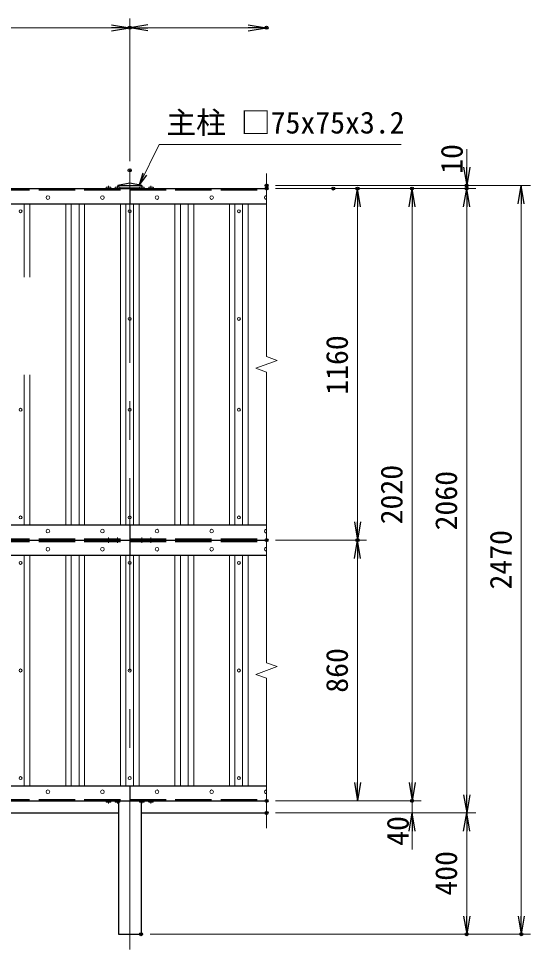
# Model space of a CAD drawing. Units: millimetres, scale not verified. Extents: x -6300 to 6300, y -4455 to 4455.
# Drawn here: x -2444 to -756, y -384 to 2687 of the extents above; entities that cross this region are included whole.
import ezdxf
from ezdxf.enums import TextEntityAlignment as Align

# ---------------------------------------------------------------- set-up
doc = ezdxf.new("R2010")
doc.units = ezdxf.units.MM
doc.header["$LTSCALE"] = 20
doc.header["$PDMODE"] = 32
doc.header["$PDSIZE"] = 10
doc.linetypes.add('DASHED', pattern=[7.5, 6, -1.5])
doc.linetypes.add('USER1', pattern=[50.8, 31.75, -6.35, 6.35, -6.35])
for name, color, linetype, lineweight in [('0-0_D-STR4', 7, 'Continuous', 25), ('0-1_D-STR1', 1, 'Continuous', 25), ('0-2_D-BMK', 2, 'USER1', 13), ('0-3_D-STR3', 3, 'Continuous', 13), ('0-4_D-STR2', 7, 'Continuous', 13), ('0-5_0', 7, 'Continuous', 25), ('0-6_D-STR-DIM', 7, 'Continuous', 13), ('0-8_D-STR-TXT', 7, 'Continuous', 13)]:
    doc.layers.add(name, color=color, linetype=linetype, lineweight=lineweight)
doc.layers.add('0-7_Defpoints', color=8, linetype='Continuous')
doc.styles.add('ＭＳ ゴシック', font='')
doc.styles.get('ＭＳ ゴシック').set_extended_font_data('MS Gothic')

# ---------------------------------------------------------------- blocks, each defined once
blk = doc.blocks.new('_Open')
at = {"layer": '0-5_0'}
blk.add_line((-20, 3.333), (0, 0), dxfattribs=at)
blk.add_lwpolyline([(-20, -3.333), (0, 0), (-20, 0)], dxfattribs=at)

msp = doc.modelspace()

# ---------------------------------------------------------------- linework, layer by layer
at = {"layer": '0-0_D-STR4'}
for p, q in [((-3839.96, 66.36), (-2114.96, 66.36)), ((-2039.96, 66.36), (-1626.46, 66.36))]:
    msp.add_line(p, q, dxfattribs=at)
at = {"layer": '0-1_D-STR1'}
for p, q in [((-4077.46, 2126.36), (-1626.46, 2126.36)), ((-2116.96, 2136.36), (-2037.96, 2136.36)), ((-2109.6, 2128.36), (-2045.33, 2128.36)), ((-2077.46, 2126.36), (-2077.46, 2076.36)), ((-2037.96, 2136.36), (-2037.96, 2131.16)), ((-4027.46, 2076.36), (-1626.46, 2076.36)), ((-4027.46, 2076.36), (-1626.46, 2076.36)), ((-4027.46, 1016.36), (-1626.46, 1016.36)), ((-2077.46, 1016.36), (-2077.46, 966.36)), ((-4077.46, 966.36), (-1626.46, 966.36)), ((-4077.46, 966.36), (-1626.46, 966.36)), ((-2077.46, 966.36), (-2077.46, 916.36)), ((-4027.46, 916.36), (-1626.46, 916.36)), ((-4027.46, 916.36), (-1626.46, 916.36)), ((-4027.46, 156.36), (-1626.46, 156.36)), ((-4027.46, 156.36), (-1626.46, 156.36)), ((-2077.46, 156.36), (-2077.46, 106.36)), ((-4077.46, 106.36), (-1626.46, 106.36)), ((-2114.96, 101.56), (-2114.96, -333.64)), ((-2039.96, 101.56), (-2039.96, -333.64)), ((-2114.96, -333.64), (-2039.96, -333.64))]:
    msp.add_line(p, q, dxfattribs=at)
at = {"layer": '0-1_D-STR1', "linetype": 'DASHED'}
for p, q in [((-4027.46, 2122.36), (-1626.46, 2122.36)), ((-4027.46, 970.36), (-1626.46, 970.36)), ((-4027.46, 962.36), (-1626.46, 962.36)), ((-4027.46, 110.36), (-1626.46, 110.36))]:
    msp.add_line(p, q, dxfattribs=at)
at = {"layer": '0-1_D-STR1'}
msp.add_lwpolyline([(-2037.96, 2136.36), (-2077.46, 2144.36), (-2116.96, 2136.36), (-2116.96, 2131.16)], dxfattribs=at)
at = {"layer": '0-2_D-BMK'}
for p, q in [((-2077.46, 2186.36), (-2077.46, -383.64)), ((-2147.46, 2120.49), (-2147.46, 2134.91)), ((-2117.46, 2120.49), (-2117.46, 2134.91)), ((-2037.46, 2120.49), (-2037.46, 2134.91)), ((-2007.46, 2120.49), (-2007.46, 2134.91)), ((-2147.46, 960.49), (-2147.46, 974.91)), ((-2147.46, 972.24), (-2147.46, 957.82)), ((-2117.46, 960.49), (-2117.46, 974.91)), ((-2117.46, 972.24), (-2117.46, 957.82)), ((-2037.46, 960.49), (-2037.46, 974.91)), ((-2037.46, 972.24), (-2037.46, 957.82)), ((-2007.46, 960.49), (-2007.46, 974.91)), ((-2007.46, 972.24), (-2007.46, 957.82)), ((-2147.46, 112.24), (-2147.46, 97.82)), ((-2117.46, 112.24), (-2117.46, 97.82)), ((-2037.46, 112.24), (-2037.46, 97.82)), ((-2007.46, 112.24), (-2007.46, 97.82))]:
    msp.add_line(p, q, dxfattribs=at)
at = {"layer": '0-3_D-STR3'}
for p, q in [((-2139.46, 2126.36), (-2155.46, 2126.36)), ((-2140.96, 2131.16), (-2153.96, 2131.16)), ((-2109.46, 2126.36), (-2125.46, 2126.36)), ((-2110.96, 2131.16), (-2123.96, 2131.16)), ((-2029.46, 2126.36), (-2045.46, 2126.36)), ((-2030.96, 2131.16), (-2043.96, 2131.16)), ((-1999.46, 2126.36), (-2015.46, 2126.36)), ((-2000.96, 2131.16), (-2013.96, 2131.16)), ((-2139.46, 966.36), (-2155.46, 966.36)), ((-2109.46, 966.36), (-2125.46, 966.36)), ((-2029.46, 966.36), (-2045.46, 966.36)), ((-1999.46, 966.36), (-2015.46, 966.36)), ((-2139.46, 106.36), (-2155.46, 106.36)), ((-2140.96, 101.56), (-2153.96, 101.56)), ((-2109.46, 106.36), (-2125.46, 106.36)), ((-2110.96, 101.56), (-2123.96, 101.56)), ((-2029.46, 106.36), (-2045.46, 106.36)), ((-2030.96, 101.56), (-2043.96, 101.56)), ((-1999.46, 106.36), (-2015.46, 106.36)), ((-2000.96, 101.56), (-2013.96, 101.56))]:
    msp.add_line(p, q, dxfattribs=at)
for centre, radius in [((-2347.46, 2096.36), 6), ((-2167.46, 2096.36), 6), ((-1987.46, 2096.36), 6), ((-1807.46, 2096.36), 6), ((-2437.46, 2051.36), 5), ((-2077.46, 2051.36), 5), ((-1717.46, 2051.36), 5), ((-2077.46, 1696.36), 5), ((-1717.46, 1696.36), 5), ((-2437.46, 1396.36), 5), ((-2077.46, 1396.36), 5), ((-1717.46, 1396.36), 5), ((-2437.46, 1041.36), 5), ((-2077.46, 1041.36), 5), ((-1717.46, 1041.36), 5), ((-2347.46, 996.36), 6), ((-2167.46, 996.36), 6), ((-1987.46, 996.36), 6), ((-1807.46, 996.36), 6), ((-2347.46, 936.36), 6), ((-2167.46, 936.36), 6), ((-1987.46, 936.36), 6), ((-1807.46, 936.36), 6), ((-2437.46, 891.36), 5), ((-2077.46, 891.36), 5), ((-1717.46, 891.36), 5), ((-2437.46, 536.36), 5), ((-2077.46, 536.36), 5), ((-1717.46, 536.36), 5), ((-2437.46, 181.36), 5), ((-2077.46, 181.36), 5), ((-1717.46, 181.36), 5), ((-2347.46, 136.36), 6), ((-2167.46, 136.36), 6), ((-1987.46, 136.36), 6), ((-1807.46, 136.36), 6)]:
    msp.add_circle(centre, radius, dxfattribs=at)
for centre in [(-1627.46, 2096.36), (-1627.46, 996.36), (-1627.46, 936.36), (-1627.46, 136.36)]:
    msp.add_arc(centre, 6, 80.41516, 279.58484, dxfattribs=at)
for centre, major_axis, start_param, end_param in [((-2153.96, 2126.36), (0, -4.8), 3.1415927, 4.712389), ((-2140.96, 2126.36), (0, -4.8), 1.5707963, 3.1415927), ((-2123.96, 2126.36), (0, -4.8), 3.1415927, 4.712389), ((-2110.96, 2126.36), (0, -4.8), 1.5707963, 3.1415927), ((-2043.96, 2126.36), (0, -4.8), 3.1415927, 4.712389), ((-2030.96, 2126.36), (0, -4.8), 1.5707963, 3.1415927), ((-2013.96, 2126.36), (0, -4.8), 3.1415927, 4.712389), ((-2000.96, 2126.36), (0, -4.8), 1.5707963, 3.1415927), ((-2153.96, 106.36), (0, 4.8), 1.5707963, 3.1415927), ((-2140.96, 106.36), (0, 4.8), 3.1415927, 4.712389), ((-2123.96, 106.36), (0, 4.8), 1.5707963, 3.1415927), ((-2110.96, 106.36), (0, 4.8), 3.1415927, 4.712389), ((-2043.96, 106.36), (0, 4.8), 1.5707963, 3.1415927), ((-2030.96, 106.36), (0, 4.8), 3.1415927, 4.712389), ((-2013.96, 106.36), (0, 4.8), 1.5707963, 3.1415927), ((-2000.96, 106.36), (0, 4.8), 3.1415927, 4.712389)]:
    msp.add_ellipse(centre, major_axis=major_axis, ratio=0.3125, start_param=start_param, end_param=end_param, dxfattribs=at)
at = {"layer": '0-4_D-STR2'}
for p, q in [((-2425.46, 2076.36), (-2425.46, 1833.86)), ((-2406.46, 2076.36), (-2406.46, 1833.86)), ((-2288.46, 2076.36), (-2288.46, 1016.36)), ((-2270.46, 2076.36), (-2270.46, 1016.36)), ((-2244.46, 2076.36), (-2244.46, 1016.36)), ((-2226.46, 2076.36), (-2226.46, 1016.36)), ((-2108.46, 2076.36), (-2108.46, 1016.36)), ((-2090.46, 2076.36), (-2090.46, 1016.36)), ((-2065.46, 2076.36), (-2065.46, 1016.36)), ((-2046.46, 2076.36), (-2046.46, 1016.36)), ((-1928.46, 2076.36), (-1928.46, 1016.36)), ((-1910.46, 2076.36), (-1910.46, 1016.36)), ((-1884.46, 2076.36), (-1884.46, 1016.36)), ((-1866.46, 2076.36), (-1866.46, 1016.36)), ((-1748.46, 2076.36), (-1748.46, 1016.36)), ((-1730.46, 2076.36), (-1730.46, 1016.36)), ((-1705.46, 2076.36), (-1705.46, 1016.36)), ((-1686.46, 2076.36), (-1686.46, 1016.36)), ((-2425.46, 1511.86), (-2425.46, 1016.36)), ((-2406.46, 1511.86), (-2406.46, 1016.36)), ((-2425.46, 916.36), (-2425.46, 156.36)), ((-2406.46, 916.36), (-2406.46, 156.36)), ((-2288.46, 916.36), (-2288.46, 156.36)), ((-2270.46, 916.36), (-2270.46, 156.36)), ((-2244.46, 916.36), (-2244.46, 156.36)), ((-2226.46, 916.36), (-2226.46, 156.36)), ((-2108.46, 916.36), (-2108.46, 156.36)), ((-2090.46, 916.36), (-2090.46, 156.36)), ((-2065.46, 916.36), (-2065.46, 156.36)), ((-2046.46, 916.36), (-2046.46, 156.36)), ((-1928.46, 916.36), (-1928.46, 156.36)), ((-1910.46, 916.36), (-1910.46, 156.36)), ((-1884.46, 916.36), (-1884.46, 156.36)), ((-1866.46, 916.36), (-1866.46, 156.36)), ((-1748.46, 916.36), (-1748.46, 156.36)), ((-1730.46, 916.36), (-1730.46, 156.36)), ((-1705.46, 916.36), (-1705.46, 156.36)), ((-1686.46, 916.36), (-1686.46, 156.36))]:
    msp.add_line(p, q, dxfattribs=at)
at = {"layer": '0-6_D-STR-DIM'}
for p, q in [((-2077.46, 2216.36), (-2077.46, 2686.86)), ((-2077.46, 2216.36), (-2077.46, 2686.86)), ((-3817.46, 2656.86), (-2137.46, 2656.86)), ((-2017.46, 2656.86), (-1686.46, 2656.86)), ((-966.46, 2196.36), (-966.46, 2256.36)), ((-1626.46, 1572.02), (-1626.46, 2176.36)), ((-1596.46, 2136.36), (-936.46, 2136.36)), ((-1596.46, 2136.36), (-756.46, 2136.36)), ((-1596.46, 2126.36), (-1296.46, 2126.36)), ((-1596.46, 2126.36), (-1116.46, 2126.36)), ((-1596.46, 2126.36), (-936.46, 2126.36)), ((-1376.46, 2126.36), (-936.46, 2126.36)), ((-966.46, 2126.36), (-966.46, 2136.36)), ((-1326.46, 1026.36), (-1326.46, 2066.36)), ((-1146.46, 166.36), (-1146.46, 2066.36)), ((-966.46, 126.36), (-966.46, 2066.36)), ((-966.46, 2066.36), (-966.46, 2006.36)), ((-786.46, 2076.36), (-786.46, -273.64)), ((-1591.22, 1559.19), (-1626.46, 1572.02)), ((-1661.7, 1533.54), (-1591.22, 1559.19)), ((-1626.46, 1520.71), (-1661.7, 1533.54)), ((-1626.46, 1520.71), (-1626.46, 876.36)), ((-1626.46, 562.02), (-1626.46, 1016.36)), ((-1596.46, 966.36), (-1296.46, 966.36)), ((-1596.46, 966.36), (-1296.46, 966.36)), ((-1326.46, 166.36), (-1326.46, 906.36)), ((-1591.22, 549.19), (-1626.46, 562.02)), ((-1661.7, 523.54), (-1591.22, 549.19)), ((-1626.46, 510.71), (-1661.7, 523.54)), ((-1626.46, 510.71), (-1626.46, 16.36)), ((-1146.46, 166.36), (-1146.46, 226.36)), ((-1596.46, 106.36), (-1116.46, 106.36)), ((-1596.46, 106.36), (-1296.46, 106.36)), ((-1596.46, 106.36), (-1116.46, 106.36)), ((-1146.46, 66.36), (-1146.46, 106.36)), ((-1596.46, 66.36), (-936.46, 66.36)), ((-1596.46, 66.36), (-936.46, 66.36)), ((-1596.46, 66.36), (-1116.46, 66.36)), ((-1596.46, 66.36), (-936.46, 66.36)), ((-1146.46, 6.36), (-1146.46, -53.64)), ((-966.46, 6.36), (-966.46, -273.64)), ((-966.46, 6.36), (-966.46, -273.64)), ((-2009.96, -333.64), (-936.46, -333.64)), ((-2009.96, -333.64), (-936.46, -333.64)), ((-2009.96, -333.64), (-756.46, -333.64))]:
    msp.add_line(p, q, dxfattribs=at)
at = {"layer": '0-7_Defpoints'}
for p in [(-2077.46, 2656.86), (-1626.46, 2656.86), (-2077.46, 2186.36), (-1626.46, 2136.36), (-1626.46, 2136.36), (-1626.46, 2126.36), (-1406.46, 2126.36), (-1326.46, 2126.36), (-1146.46, 2126.36), (-966.46, 2136.36), (-966.46, 2126.36), (-1626.46, 966.36), (-1626.46, 966.36), (-1326.46, 966.36), (-1626.46, 106.36), (-1626.46, 106.36), (-1146.46, 106.36), (-1626.46, 66.36), (-1626.46, 66.36), (-2039.96, -333.64), (-2039.96, -333.64), (-966.46, -333.64), (-786.46, -333.64)]:
    msp.add_point(p, dxfattribs=at)
at = {"layer": '0-8_D-STR-TXT'}
msp.add_lwpolyline([(-1182.03, 2272.06), (-1979.93, 2272.06), (-2045.57, 2139.88)], dxfattribs=at)

# ---------------------------------------------------------------- block references
at = {"layer": '0-6_D-STR-DIM', "xscale": 3, "yscale": 3}
for p in [(-2077.46, 2656.86), (-1626.46, 2656.86)]:
    msp.add_blockref('_Open', p, dxfattribs=at)
for p, rotation in [((-2077.46, 2656.86), 180), ((-966.46, 2136.36), 270), ((-1326.46, 2126.36), 90), ((-1146.46, 2126.36), 90), ((-966.46, 2126.36), 90), ((-966.46, 2126.36), 90), ((-786.46, 2136.36), 90), ((-1326.46, 966.36), 270), ((-1326.46, 966.36), 90), ((-1326.46, 106.36), 270), ((-1146.46, 106.36), 270), ((-1146.46, 106.36), 270), ((-966.46, 66.36), 270), ((-1146.46, 66.36), 90), ((-966.46, 66.36), 90), ((-966.46, 66.36), 90), ((-966.46, -333.64), 270), ((-966.46, -333.64), 270), ((-786.46, -333.64), 270)]:
    msp.add_blockref('_Open', p, dxfattribs=dict(at, rotation=rotation))
at = {"layer": '0-8_D-STR-TXT', "xscale": 2, "yscale": 2, "rotation": 243.59136}
msp.add_blockref('_Open', (-2046.46, 2138.09), dxfattribs=at)

# ---------------------------------------------------------------- texts
at = {"layer": '0-6_D-STR-DIM', "style": 'ＭＳ ゴシック'}
for s, p in [('10', (-958, 2174.76)), ('1160', (-1336.58, 1446.01)), ('2020', (-1156.58, 1018.49)), ('2060', (-976.58, 998.49)), ('2470', (-796.58, 803.49)), ('860', (-1336.58, 463.05)), ('40', (-1136.13, -42.01)), ('400', (-976.58, -206.39)), ('400', (-976.58, -206.39))]:
    msp.add_text(s, height=72.14, rotation=90, dxfattribs=at).set_placement(p, align=Align.BOTTOM_LEFT)
at = {"layer": '0-8_D-STR-TXT', "style": 'ＭＳ ゴシック'}
msp.add_text('主柱 □75x75x3.2', height=72.14, dxfattribs=at).set_placement((-1957.14, 2286.18), align=Align.BOTTOM_LEFT)

doc.saveas('drawing.dxf')
